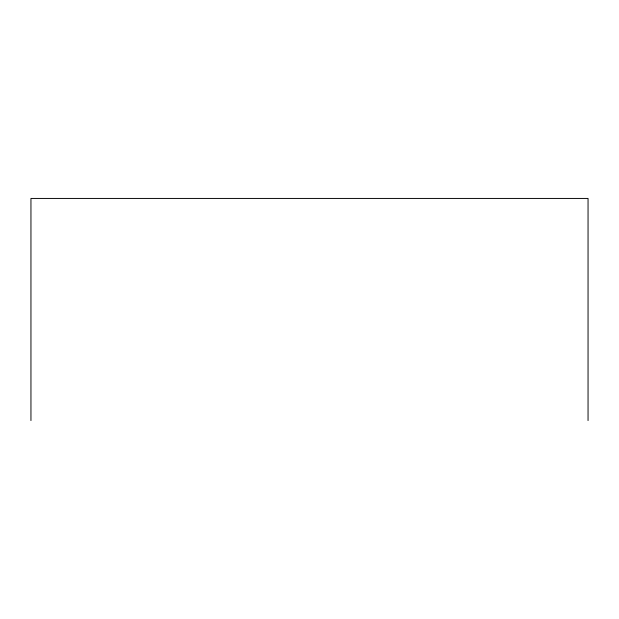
<?xml version="1.0" encoding="UTF-8"?>
<svg xmlns="http://www.w3.org/2000/svg" width="619" height="619" viewBox="0 0 619 619"><rect width="100%" height="100%" fill="white"/><g stroke="black" fill="none" stroke-linecap="round" stroke-linejoin="round"><path stroke-width="0.93" d="M588.05 420.564L588.05 198.436L30.95 198.436L30.95 420.564"/></g></svg>
